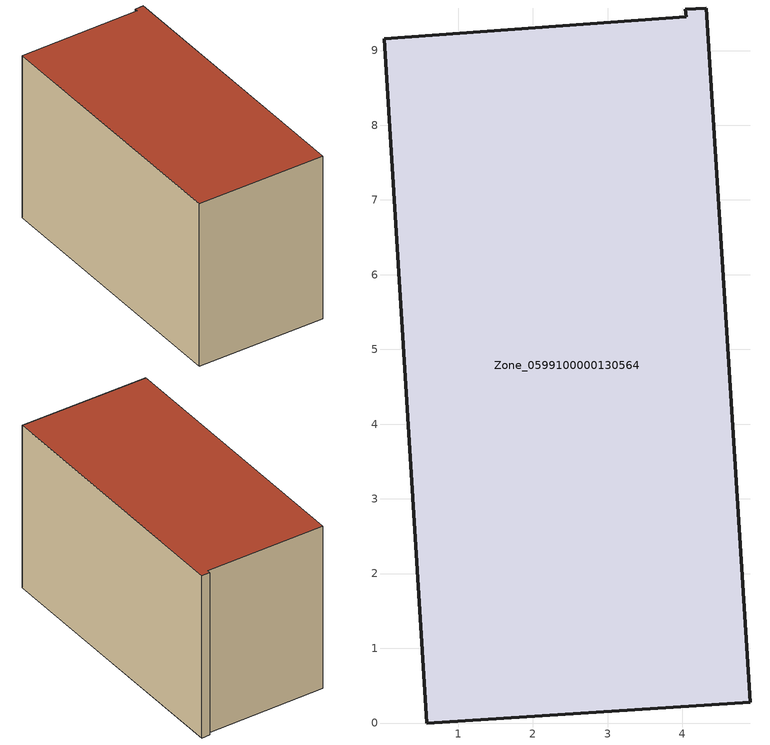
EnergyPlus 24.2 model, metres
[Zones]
Zone_0599100000130564
 floor ground (C_G): 0.01,9.16 4.05,9.45 4.04,9.55 4.32,9.57 4.91,0.28 0.58,0 z0
 wall outside (C_F): 4.91,0.28 4.32,9.57 4.04,9.55 4.05,9.45 0.01,9.16 0.58,0 4.91,0.28 z0:5.72
 roof outside (C_R): 4.05,9.45 0.01,9.16 0.58,0 4.91,0.28 4.32,9.57 4.04,9.55 z5.72
[BUILDING]
Pand.0599100000130564: North Axis=0; Terrain=City; Loads Convergence Tolerance Value=0.04; Temperature Convergence Tolerance Value=0.4; Solar Distribution=FullExterior; Maximum Number of Warmup Days=25; Minimum Number of Warmup Days=1
[Site:Location]
Rotterdam.The.Hague.AP_ZH_NLD Design_Conditions: Latitude=51.96; Longitude=4.45; Time Zone=1; Elevation=-4.5
[SITE:GROUNDTEMPERATURE:BUILDINGSURFACE]
18, 18, 18, 18, 18, 18, 18, 18, 18, 18, 18, 18
[MATERIAL] Thermal Absorptance=0.9; Solar Absorptance=0.7; Visible Absorptance=0.7
Name | Roughness | Thickness | Conductivity | Density | Specific Heat
G.TI.1946-1964 | MediumSmooth | 0.15 | 1 | 540 | 1210
F.TI.1946-1964 | Rough | 0.3 | 0.857143 | 1920 | 840
R.TI.1946-1964 | MediumRough | 0.2 | 0.277778 | 1500 | 1000
[CONSTRUCTION]
C_G: G.TI.1946-1964
C_F: F.TI.1946-1964
C_R: R.TI.1946-1964
[ZONE]
Zone_0599100000130564: Type=1; Multiplier=1; Ceiling Height=Autocalculate; Volume=Autocalculate; Floor Area=autocalculate; Part of Total Floor Area=Yes
[ZONEINFILTRATION:DESIGNFLOWRATE]
Infil_Zone_0599100000130564: Zone or ZoneList or Space or SpaceList=Zone_0599100000130564; Schedule=AlwaysOn; Design Flow Rate Calculation Method=Flow/Area; Flow Rate per Floor Area=0.003; Constant Term Coefficient=1; Temperature Term Coefficient=0; Velocity Term Coefficient=0; Velocity Squared Term Coefficient=0
[HVACTEMPLATE:ZONE:IDEALLOADSAIRSYSTEM]
Zone_0599100000130564: Maximum Heating Supply Air Temperature=50; Minimum Cooling Supply Air Temperature=13; Maximum Heating Supply Air Humidity Ratio=0.0156; Minimum Cooling Supply Air Humidity Ratio=0.0077; Heating Limit=NoLimit; Cooling Limit=NoLimit; Dehumidification Control Type=ConstantSensibleHeatRatio; Cooling Sensible Heat Ratio=0.7; Dehumidification Setpoint=60; Humidification Control Type=None; Humidification Setpoint=30; Outdoor Air Method=None; Outdoor Air Flow Rate per Person=0.00944; Outdoor Air Flow Rate per Zone Floor Area=0; Outdoor Air Flow Rate per Zone=0; Demand Controlled Ventilation Type=None; Outdoor Air Economizer Type=NoEconomizer; Heat Recovery Type=None; Sensible Heat Recovery Effectiveness=0.7; Latent Heat Recovery Effectiveness=0.65
[ZONECONTROL:THERMOSTAT]
ThermostatControl_Zone_0599100000130564: Zone or ZoneList=Zone_0599100000130564; Control Type Schedule=DualSetpointControlType; Control 1=Thermostat_Zone_0599100000130564; Temperature Difference Between Cutout And Setpoint=0
[THERMOSTATSETPOINT:DUALSETPOINT]
Thermostat_Zone_0599100000130564: Heating Setpoint Temperature Schedule=HeatingSetpoint_Zone_0599100000130564; Cooling Setpoint Temperature Schedule=CoolingSetpoint_Zone_0599100000130564
[SCHEDULE:COMPACT]
HeatingSetpoint_Zone_0599100000130564: Through: 12/31, For: AllDays, Until: 24:00, 21
CoolingSetpoint_Zone_0599100000130564: Through: 12/31, For: AllDays, Until: 24:00, 24
DualSetpointControlType: Through: 12/31, For: AllDays, Until: 24:00, 4
AlwaysOn: Through: 12/31, For: AllDays, Until: 24:00, 1
